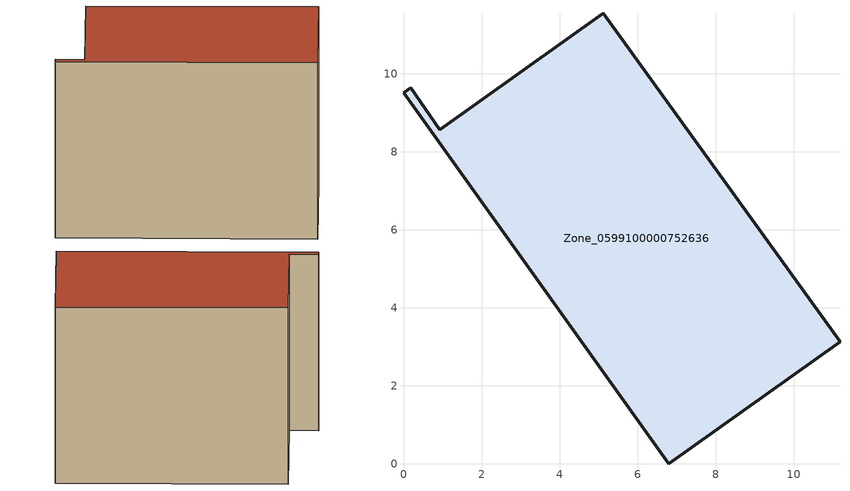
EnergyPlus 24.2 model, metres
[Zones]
Zone_0599100000752636
 floor ground (C_G): 6.8,0 0,9.51 0.18,9.65 0.93,8.57 5.12,11.55 11.19,3.14 z0
 wall outside (C_F): 0.93,8.57 0.18,9.65 0,9.51 6.8,0 11.19,3.14 5.12,11.55 0.93,8.57 z0:8.86
 roof outside (C_R): 11.19,3.14 5.12,11.55 0.93,8.57 0.18,9.65 0,9.51 6.8,0 z8.86
[BUILDING]
Pand.0599100000752636: North Axis=0; Terrain=City; Loads Convergence Tolerance Value=0.04; Temperature Convergence Tolerance Value=0.4; Solar Distribution=FullExterior; Maximum Number of Warmup Days=25; Minimum Number of Warmup Days=1
[Site:Location]
Rotterdam.The.Hague.AP_ZH_NLD Design_Conditions: Latitude=51.96; Longitude=4.45; Time Zone=1; Elevation=-4.5
[SITE:GROUNDTEMPERATURE:BUILDINGSURFACE]
18, 18, 18, 18, 18, 18, 18, 18, 18, 18, 18, 18
[MATERIAL] Thermal Absorptance=0.9; Solar Absorptance=0.7; Visible Absorptance=0.7
Name | Roughness | Thickness | Conductivity | Density | Specific Heat
G.TI.2006-2014 | MediumSmooth | 0.15 | 0.06 | 540 | 1210
F.TI.2006-2014 | Rough | 0.3 | 0.12 | 1920 | 840
R.TI.2006-2014 | MediumRough | 0.2 | 0.08 | 1500 | 1000
[CONSTRUCTION]
C_G: G.TI.2006-2014
C_F: F.TI.2006-2014
C_R: R.TI.2006-2014
[ZONE]
Zone_0599100000752636: Type=1; Multiplier=1; Ceiling Height=Autocalculate; Volume=Autocalculate; Floor Area=autocalculate; Part of Total Floor Area=Yes
[ZONEINFILTRATION:DESIGNFLOWRATE]
Infil_Zone_0599100000752636: Zone or ZoneList or Space or SpaceList=Zone_0599100000752636; Schedule=AlwaysOn; Design Flow Rate Calculation Method=Flow/Area; Flow Rate per Floor Area=0.0015; Constant Term Coefficient=1; Temperature Term Coefficient=0; Velocity Term Coefficient=0; Velocity Squared Term Coefficient=0
[HVACTEMPLATE:ZONE:IDEALLOADSAIRSYSTEM]
Zone_0599100000752636: Maximum Heating Supply Air Temperature=50; Minimum Cooling Supply Air Temperature=13; Maximum Heating Supply Air Humidity Ratio=0.0156; Minimum Cooling Supply Air Humidity Ratio=0.0077; Heating Limit=NoLimit; Cooling Limit=NoLimit; Dehumidification Control Type=ConstantSensibleHeatRatio; Cooling Sensible Heat Ratio=0.7; Dehumidification Setpoint=60; Humidification Control Type=None; Humidification Setpoint=30; Outdoor Air Method=None; Outdoor Air Flow Rate per Person=0.00944; Outdoor Air Flow Rate per Zone Floor Area=0; Outdoor Air Flow Rate per Zone=0; Demand Controlled Ventilation Type=None; Outdoor Air Economizer Type=NoEconomizer; Heat Recovery Type=None; Sensible Heat Recovery Effectiveness=0.7; Latent Heat Recovery Effectiveness=0.65
[ZONECONTROL:THERMOSTAT]
ThermostatControl_Zone_0599100000752636: Zone or ZoneList=Zone_0599100000752636; Control Type Schedule=DualSetpointControlType; Control 1=Thermostat_Zone_0599100000752636; Temperature Difference Between Cutout And Setpoint=0
[THERMOSTATSETPOINT:DUALSETPOINT]
Thermostat_Zone_0599100000752636: Heating Setpoint Temperature Schedule=HeatingSetpoint_Zone_0599100000752636; Cooling Setpoint Temperature Schedule=CoolingSetpoint_Zone_0599100000752636
[SCHEDULE:COMPACT]
HeatingSetpoint_Zone_0599100000752636: Through: 12/31, For: AllDays, Until: 24:00, 21
CoolingSetpoint_Zone_0599100000752636: Through: 12/31, For: AllDays, Until: 24:00, 24
DualSetpointControlType: Through: 12/31, For: AllDays, Until: 24:00, 4
AlwaysOn: Through: 12/31, For: AllDays, Until: 24:00, 1
